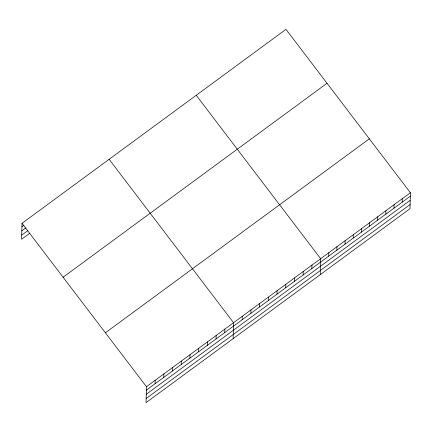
<?xml version="1.0" encoding="UTF-8"?>
<svg xmlns="http://www.w3.org/2000/svg" width="432" height="432" viewBox="0 0 432 432"><rect width="100%" height="100%" fill="white"/><g stroke="black" fill="none" stroke-linecap="round" stroke-linejoin="round"><path stroke-width="0.65" d="M22.016 223.312L146.453 386.716L146.032 402.662L409.984 208.688L410.4 192.742L285.968 29.338L22.016 223.312L21.6 239.258L29.797 233.237M155.072 383.756L155.164 380.317M163.782 377.352L163.874 373.912M172.492 370.953L172.584 367.513M181.202 364.549L181.294 361.109M189.913 358.15L190.004 354.71M198.623 351.751L198.715 348.311M207.333 345.346L207.425 341.906M216.043 338.947L216.135 335.507M224.753 332.543L224.845 329.103M233.14 338.65L233.555 322.704L109.118 159.3M242.174 319.745L242.266 316.305M250.884 313.34L250.976 309.901M259.594 306.941L259.686 303.502M268.304 300.537L268.396 297.097M277.015 294.138L277.106 290.698M285.725 287.734L285.817 284.299M294.435 281.335L294.527 277.895M303.145 274.936L303.237 271.496M311.855 268.531L311.947 265.091M320.242 274.639L320.657 258.692L196.225 95.288M328.725 256.138L328.817 252.698M336.884 250.139L336.976 246.699M345.044 244.145L345.13 240.705M353.203 238.151L353.29 234.711M361.357 232.151L361.449 228.712M369.517 226.157L369.608 222.718M377.676 220.163L377.768 216.724M385.835 214.164L385.927 210.73M393.995 208.17L394.081 204.73M402.154 202.176L402.241 198.736M21.929 226.751L23.976 225.245M21.821 230.877L25.92 227.869M21.708 235.132L27.859 230.612M63.083 277.236L327.029 83.263M105.386 332.791L369.338 138.818M146.453 386.716L410.4 192.742M146.362 390.155L410.308 196.182M146.254 394.281L410.2 200.308M146.14 398.536L410.092 204.557"/></g></svg>
